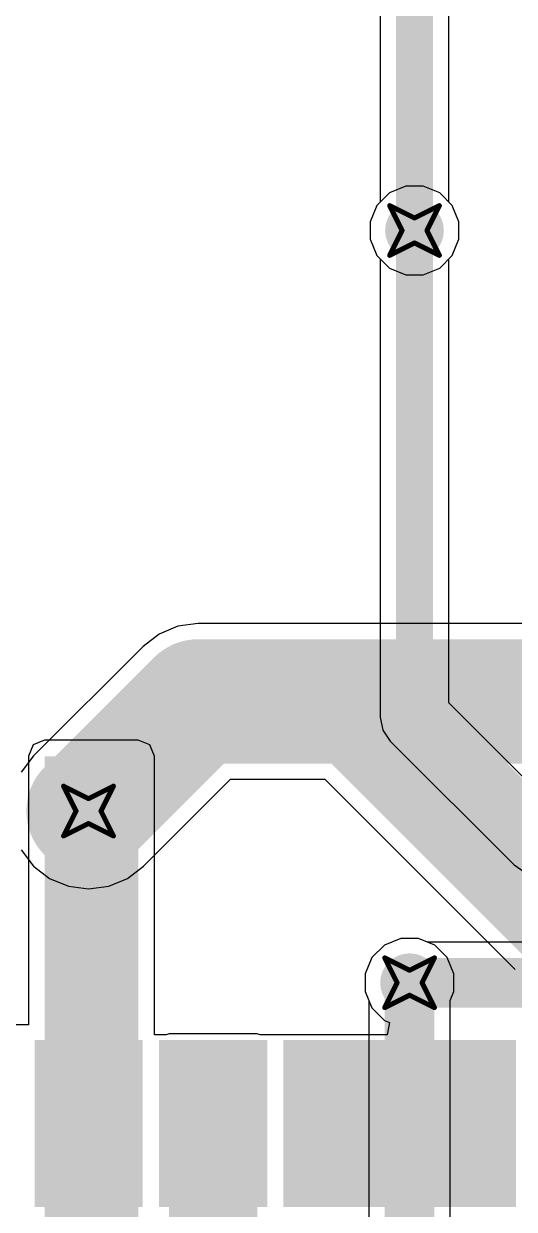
# Model space of a CAD drawing. Header units: millimetres. Extents: x -2 to 282, y -53 to 22.
# Drawn here: x 6.46 to 11.46, y -28.98 to -16.88 of the extents above; entities that cross this region are included whole.
import ezdxf

# ---------------------------------------------------------------- set-up
doc = ezdxf.new("R2010")
doc.units = ezdxf.units.MM
for name, color, linetype in [('BottomLayer', 5, 'Continuous'), ('DrillDrawing', 1, 'Continuous'), ('Mechanical1', 6, 'Continuous'), ('Mechanical2', 216, 'Continuous'), ('TopLayer', 1, 'Continuous'), ('TopPaste', 8, 'Continuous'), ('TopSolder', 216, 'Continuous'), ('ViaHoleLayer', 16, 'Continuous')]:
    doc.layers.add(name, color=color, linetype=linetype)

# ---------------------------------------------------------------- blocks, each defined once
blk = doc.blocks.new('38_SMD_M______23')
at = {"layer": 'TopLayer'}
for points in [[(-9.5, 8.06), (-8, 8.06), (-8, 7.16), (-9.5, 7.16)], [(-9.5, 6.79), (-8, 6.79), (-8, 5.89), (-9.5, 5.89)], [(-9.5, 5.52), (-8, 5.52), (-8, 4.62), (-9.5, 4.62)], [(-9.5, 4.25), (-8, 4.25), (-8, 3.35), (-9.5, 3.35)]]:
    blk.add_hatch(color=1, dxfattribs=at).paths.add_polyline_path(points)
at = {"layer": 'TopPaste'}
for points in [[(-9.5, 8.06), (-8, 8.06), (-8, 7.16), (-9.5, 7.16)], [(-9.5, 6.79), (-8, 6.79), (-8, 5.89), (-9.5, 5.89)], [(-9.5, 5.52), (-8, 5.52), (-8, 4.62), (-9.5, 4.62)], [(-9.5, 4.25), (-8, 4.25), (-8, 3.35), (-9.5, 3.35)]]:
    blk.add_hatch(color=8, dxfattribs=at).paths.add_polyline_path(points)
at = {"layer": 'TopSolder'}
for points in [[(-9.602, 8.162), (-7.898, 8.162), (-7.898, 7.058), (-9.602, 7.058)], [(-9.602, 6.892), (-7.898, 6.892), (-7.898, 5.788), (-9.602, 5.788)], [(-9.602, 5.622), (-7.898, 5.622), (-7.898, 4.518), (-9.602, 4.518)], [(-9.602, 4.352), (-7.898, 4.352), (-7.898, 3.248), (-9.602, 3.248)]]:
    blk.add_hatch(color=216, dxfattribs=at).paths.add_polyline_path(points)

msp = doc.modelspace()

# ---------------------------------------------------------------- hatches: boundary and pattern name
at = {"layer": 'BottomLayer'}
h = msp.add_hatch(color=5, dxfattribs=at)
edge = h.paths.add_edge_path()
edge.add_arc((10.446, -18.994), 0.3, 0, 360)
h = msp.add_hatch(color=5, dxfattribs=at)
edge = h.paths.add_edge_path()
edge.add_arc((7.119, -24.919), 0.3, 0, 360)
h = msp.add_hatch(color=5, dxfattribs=at)
edge = h.paths.add_edge_path()
edge.add_arc((10.396, -26.671), 0.3, 0, 360)
at = {"layer": 'TopLayer'}
h = msp.add_hatch(color=1, dxfattribs=at)
edge = h.paths.add_edge_path()
edge.add_arc((10.446, -18.994), 0.3, 0, 360)
for points in [[(6.671, -31.37), (7.627, -31.37), (7.627, -24.36), (6.671, -24.36)], [(7.941, -29.783), (8.841, -29.783), (8.841, -27.356), (7.941, -27.356)]]:
    msp.add_hatch(color=1, dxfattribs=at).paths.add_polyline_path(points)
h = msp.add_hatch(color=1, dxfattribs=at)
edge = h.paths.add_edge_path()
edge.add_arc((7.119, -24.919), 0.3, 0, 360)
h = msp.add_hatch(color=1, dxfattribs=at)
edge = h.paths.add_edge_path()
edge.add_arc((10.396, -26.671), 0.3, 0, 360)
at = {"layer": 'ViaHoleLayer'}
h = msp.add_hatch(color=16, dxfattribs=at)
edge = h.paths.add_edge_path()
edge.add_arc((10.446, -18.994), 0.15, 0, 360)
h = msp.add_hatch(color=16, dxfattribs=at)
edge = h.paths.add_edge_path()
edge.add_arc((7.119, -24.919), 0.15, 0, 360)
h = msp.add_hatch(color=16, dxfattribs=at)
edge = h.paths.add_edge_path()
edge.add_arc((10.396, -26.671), 0.15, 0, 360)

# ---------------------------------------------------------------- linework, layer by layer
at = {"layer": 'BottomLayer'}
for p, q in [((10.097, -15.005), (10.097, -18.704)), ((10.796, -18.704), (10.796, -15.005)), ((10.063, -18.738), (9.994, -18.904)), ((10.097, -18.704), (10.063, -18.738)), ((10.83, -18.738), (10.796, -18.704)), ((10.899, -18.904), (10.83, -18.738)), ((9.994, -18.904), (9.994, -19.084)), ((10.899, -19.084), (10.899, -18.904)), ((9.994, -19.084), (10.063, -19.25)), ((10.83, -19.25), (10.899, -19.084)), ((10.063, -19.25), (10.19, -19.377)), ((10.703, -19.377), (10.83, -19.25)), ((10.19, -19.377), (10.356, -19.446)), ((10.356, -19.446), (10.536, -19.446)), ((10.536, -19.446), (10.703, -19.377)), ((8.032, -23.033), (7.841, -23.112)), ((8.238, -23.006), (8.032, -23.033)), ((9.861, -23.006), (8.238, -23.006)), ((17.247, -23.006), (9.861, -23.006)), ((9.861, -23.006), (9.861, -23.006)), ((9.861, -23.006), (9.861, -23.006)), ((7.841, -23.112), (7.676, -23.238)), ((7.676, -23.238), (6.557, -24.357)), ((7.676, -23.238), (7.676, -23.238)), ((6.557, -24.357), (6.431, -24.521)), ((7.681, -25.48), (8.567, -24.594)), ((8.567, -24.594), (9.532, -24.594)), ((9.532, -24.594), (11.474, -26.536)), ((6.431, -25.316), (6.557, -25.48)), ((6.557, -25.48), (6.722, -25.606)), ((7.516, -25.606), (7.681, -25.48)), ((6.722, -25.606), (6.914, -25.686)), ((7.325, -25.686), (7.516, -25.606)), ((6.914, -25.686), (7.119, -25.713)), ((7.119, -25.713), (7.325, -25.686)), ((10.306, -26.219), (10.139, -26.288)), ((10.486, -26.219), (10.306, -26.219)), ((10.652, -26.288), (10.486, -26.219)), ((10.139, -26.288), (10.012, -26.415)), ((10.779, -26.415), (10.652, -26.288)), ((10.012, -26.415), (9.943, -26.581)), ((10.848, -26.581), (10.779, -26.415)), ((9.943, -26.581), (9.943, -26.761)), ((10.848, -26.761), (10.848, -26.581)), ((9.943, -26.761), (9.981, -26.853)), ((9.981, -26.853), (9.981, -34.221)), ((10.81, -26.853), (10.848, -26.761)), ((10.81, -34.049), (10.81, -26.853))]:
    msp.add_line(p, q, dxfattribs=at)
for points, const_width in [([(10.446, -18.994), (10.446, -15.005)], 0.381), ([(7.119, -24.919), (8.238, -23.8)], 1.27), ([(8.238, -23.8), (9.861, -23.8)], 1.27), ([(9.861, -23.8), (17.247, -23.8)], 1.27), ([(9.861, -23.8), (12.268, -26.207)], 1.27), ([(10.396, -34.221), (10.396, -26.671)], 0.508)]:
    msp.add_lwpolyline(points, dxfattribs=dict(at, const_width=const_width))
for points, const_width in [([(10.351, -18.994, 1), (10.542, -18.994, 1)], 0.191), ([(7.92, -23.8, 1), (8.555, -23.8, 1)], 0.635), ([(7.92, -23.8, 1), (8.555, -23.8, 1)], 0.635), ([(9.543, -23.8, 1), (10.178, -23.8, 1)], 0.635), ([(9.543, -23.8, 1), (10.178, -23.8, 1)], 0.635), ([(9.543, -23.8, 1), (10.178, -23.8, 1)], 0.635), ([(6.802, -24.919, 1), (7.437, -24.919, 1)], 0.635), ([(10.269, -26.671, 1), (10.523, -26.671, 1)], 0.254)]:
    msp.add_lwpolyline(points, format="xyb", close=True, dxfattribs=dict(at, const_width=const_width))
at = {"layer": 'DrillDrawing', "const_width": 0.0508}
for points in [[(10.192, -18.74), (10.446, -18.867)], [(10.192, -18.74), (10.319, -18.994)], [(10.446, -18.867), (10.7, -18.74)], [(10.573, -18.994), (10.7, -18.74)], [(10.192, -19.248), (10.319, -18.994)], [(10.573, -18.994), (10.7, -19.248)], [(10.192, -19.248), (10.446, -19.121)], [(10.446, -19.121), (10.7, -19.248)], [(6.865, -24.665), (7.119, -24.792)], [(6.865, -24.665), (6.992, -24.919)], [(7.119, -24.792), (7.373, -24.665)], [(7.246, -24.919), (7.373, -24.665)], [(6.865, -25.173), (6.992, -24.919)], [(7.246, -24.919), (7.373, -25.173)], [(6.865, -25.173), (7.119, -25.046)], [(7.119, -25.046), (7.373, -25.173)], [(10.142, -26.417), (10.396, -26.544)], [(10.142, -26.417), (10.269, -26.671)], [(10.396, -26.544), (10.65, -26.417)], [(10.523, -26.671), (10.65, -26.417)], [(10.142, -26.925), (10.269, -26.671)], [(10.523, -26.671), (10.65, -26.925)], [(10.142, -26.925), (10.396, -26.798)], [(10.396, -26.798), (10.65, -26.925)]]:
    msp.add_lwpolyline(points, dxfattribs=at)
at = {"layer": 'DrillDrawing', "const_width": 0.0254}
for points in [[(10.18, -18.74, 1), (10.205, -18.74, 1)], [(10.18, -18.74, 1), (10.205, -18.74, 1)], [(10.688, -18.74, 1), (10.713, -18.74, 1)], [(10.688, -18.74, 1), (10.713, -18.74, 1)], [(10.434, -18.867, 1), (10.459, -18.867, 1)], [(10.434, -18.867, 1), (10.459, -18.867, 1)], [(10.307, -18.994, 1), (10.332, -18.994, 1)], [(10.307, -18.994, 1), (10.332, -18.994, 1)], [(10.561, -18.994, 1), (10.586, -18.994, 1)], [(10.561, -18.994, 1), (10.586, -18.994, 1)], [(10.434, -19.121, 1), (10.459, -19.121, 1)], [(10.434, -19.121, 1), (10.459, -19.121, 1)], [(10.18, -19.248, 1), (10.205, -19.248, 1)], [(10.18, -19.248, 1), (10.205, -19.248, 1)], [(10.688, -19.248, 1), (10.713, -19.248, 1)], [(10.688, -19.248, 1), (10.713, -19.248, 1)], [(6.852, -24.665, 1), (6.878, -24.665, 1)], [(6.852, -24.665, 1), (6.878, -24.665, 1)], [(7.36, -24.665, 1), (7.386, -24.665, 1)], [(7.36, -24.665, 1), (7.386, -24.665, 1)], [(7.106, -24.792, 1), (7.132, -24.792, 1)], [(7.106, -24.792, 1), (7.132, -24.792, 1)], [(6.979, -24.919, 1), (7.005, -24.919, 1)], [(6.979, -24.919, 1), (7.005, -24.919, 1)], [(7.233, -24.919, 1), (7.259, -24.919, 1)], [(7.233, -24.919, 1), (7.259, -24.919, 1)], [(7.106, -25.046, 1), (7.132, -25.046, 1)], [(7.106, -25.046, 1), (7.132, -25.046, 1)], [(6.852, -25.173, 1), (6.878, -25.173, 1)], [(6.852, -25.173, 1), (6.878, -25.173, 1)], [(7.36, -25.173, 1), (7.386, -25.173, 1)], [(7.36, -25.173, 1), (7.386, -25.173, 1)], [(10.129, -26.417, 1), (10.154, -26.417, 1)], [(10.129, -26.417, 1), (10.154, -26.417, 1)], [(10.637, -26.417, 1), (10.662, -26.417, 1)], [(10.637, -26.417, 1), (10.662, -26.417, 1)], [(10.383, -26.544, 1), (10.408, -26.544, 1)], [(10.383, -26.544, 1), (10.408, -26.544, 1)], [(10.256, -26.671, 1), (10.281, -26.671, 1)], [(10.256, -26.671, 1), (10.281, -26.671, 1)], [(10.51, -26.671, 1), (10.535, -26.671, 1)], [(10.51, -26.671, 1), (10.535, -26.671, 1)], [(10.383, -26.798, 1), (10.408, -26.798, 1)], [(10.383, -26.798, 1), (10.408, -26.798, 1)], [(10.129, -26.925, 1), (10.154, -26.925, 1)], [(10.129, -26.925, 1), (10.154, -26.925, 1)], [(10.637, -26.925, 1), (10.662, -26.925, 1)], [(10.637, -26.925, 1), (10.662, -26.925, 1)]]:
    msp.add_lwpolyline(points, format="xyb", close=True, dxfattribs=at)
at = {"layer": 'Mechanical1', "const_width": 0.0127}
msp.add_lwpolyline([(0, 0, -3.218852), (-0.279, -38.414)], format="xyb", dxfattribs=at)
at = {"layer": 'Mechanical2', "const_width": 0.254}
msp.add_lwpolyline([(50.766, 5.478, -1.122171), (-0.294, -38.437)], format="xyb", dxfattribs=at)
at = {"layer": 'TopLayer'}
for p, q in [((10.19, -18.61), (10.063, -18.738)), ((10.356, -18.541), (10.19, -18.61)), ((10.536, -18.541), (10.356, -18.541)), ((10.703, -18.61), (10.536, -18.541)), ((10.83, -18.738), (10.703, -18.61)), ((10.063, -18.738), (9.994, -18.904)), ((10.899, -18.904), (10.83, -18.738)), ((9.994, -18.904), (9.994, -19.084)), ((10.899, -19.084), (10.899, -18.904)), ((9.994, -19.084), (10.063, -19.25)), ((10.83, -19.25), (10.899, -19.084)), ((10.063, -19.25), (10.097, -19.284)), ((10.097, -19.284), (10.097, -23.959)), ((10.796, -19.284), (10.83, -19.25)), ((10.796, -23.814), (10.796, -19.284)), ((11.854, -24.873), (10.796, -23.814)), ((10.097, -23.959), (10.123, -24.093)), ((6.671, -24.195), (6.554, -24.243)), ((7.627, -24.195), (6.671, -24.195)), ((7.744, -24.243), (7.627, -24.195)), ((10.123, -24.093), (10.199, -24.206)), ((6.554, -24.243), (6.506, -24.36)), ((7.792, -24.36), (7.744, -24.243)), ((10.199, -24.206), (11.462, -25.469)), ((6.506, -24.36), (6.506, -27.102)), ((7.792, -27.204), (7.792, -24.36)), ((11.462, -25.469), (11.462, -25.469)), ((11.462, -25.469), (11.576, -25.545)), ((10.306, -26.219), (10.139, -26.288)), ((10.486, -26.219), (10.306, -26.219)), ((10.577, -26.257), (10.486, -26.219)), ((10.139, -26.288), (10.012, -26.415)), ((13.155, -26.257), (10.577, -26.257)), ((10.012, -26.415), (9.943, -26.581)), ((9.943, -26.581), (9.943, -26.761)), ((9.943, -26.761), (10.012, -26.927)), ((10.012, -26.927), (10.139, -27.055)), ((6.506, -27.102), (6.041, -27.102)), ((10.139, -27.055), (10.192, -27.077)), ((10.192, -27.077), (10.167, -27.204)), ((7.91, -27.204), (7.792, -27.204)), ((7.941, -27.191), (7.91, -27.204)), ((8.841, -27.191), (7.941, -27.191)), ((8.871, -27.204), (8.841, -27.191)), ((8.993, -27.204), (8.871, -27.204)), ((9.058, -27.204), (8.993, -27.204)), ((8.993, -27.204), (8.993, -27.204)), ((10.167, -27.204), (9.058, -27.204)), ((9.058, -27.204), (9.058, -27.204))]:
    msp.add_line(p, q, dxfattribs=at)
for points, const_width in [([(10.446, -23.959), (10.446, -18.994)], 0.381), ([(10.446, -23.959), (11.709, -25.222)], 0.381), ([(10.396, -26.671), (13.155, -26.671)], 0.508), ([(8.391, -28.106), (8.4, -28.097)], 0.508)]:
    msp.add_lwpolyline(points, dxfattribs=dict(at, const_width=const_width))
for points, const_width in [([(10.351, -18.994, 1), (10.542, -18.994, 1)], 0.191), ([(10.351, -23.959, 1), (10.542, -23.959, 1)], 0.191), ([(10.351, -23.959, 1), (10.542, -23.959, 1)], 0.191), ([(10.269, -26.671, 1), (10.523, -26.671, 1)], 0.254), ([(8.264, -28.106, 1), (8.518, -28.106, 1)], 0.254), ([(8.273, -28.097, 1), (8.527, -28.097, 1)], 0.254)]:
    msp.add_lwpolyline(points, format="xyb", close=True, dxfattribs=dict(at, const_width=const_width))

# ---------------------------------------------------------------- block references
at = {"rotation": 90}
msp.add_blockref('38_SMD_M______23', (14.731, -19.356), dxfattribs=at)

doc.saveas('drawing.dxf')
